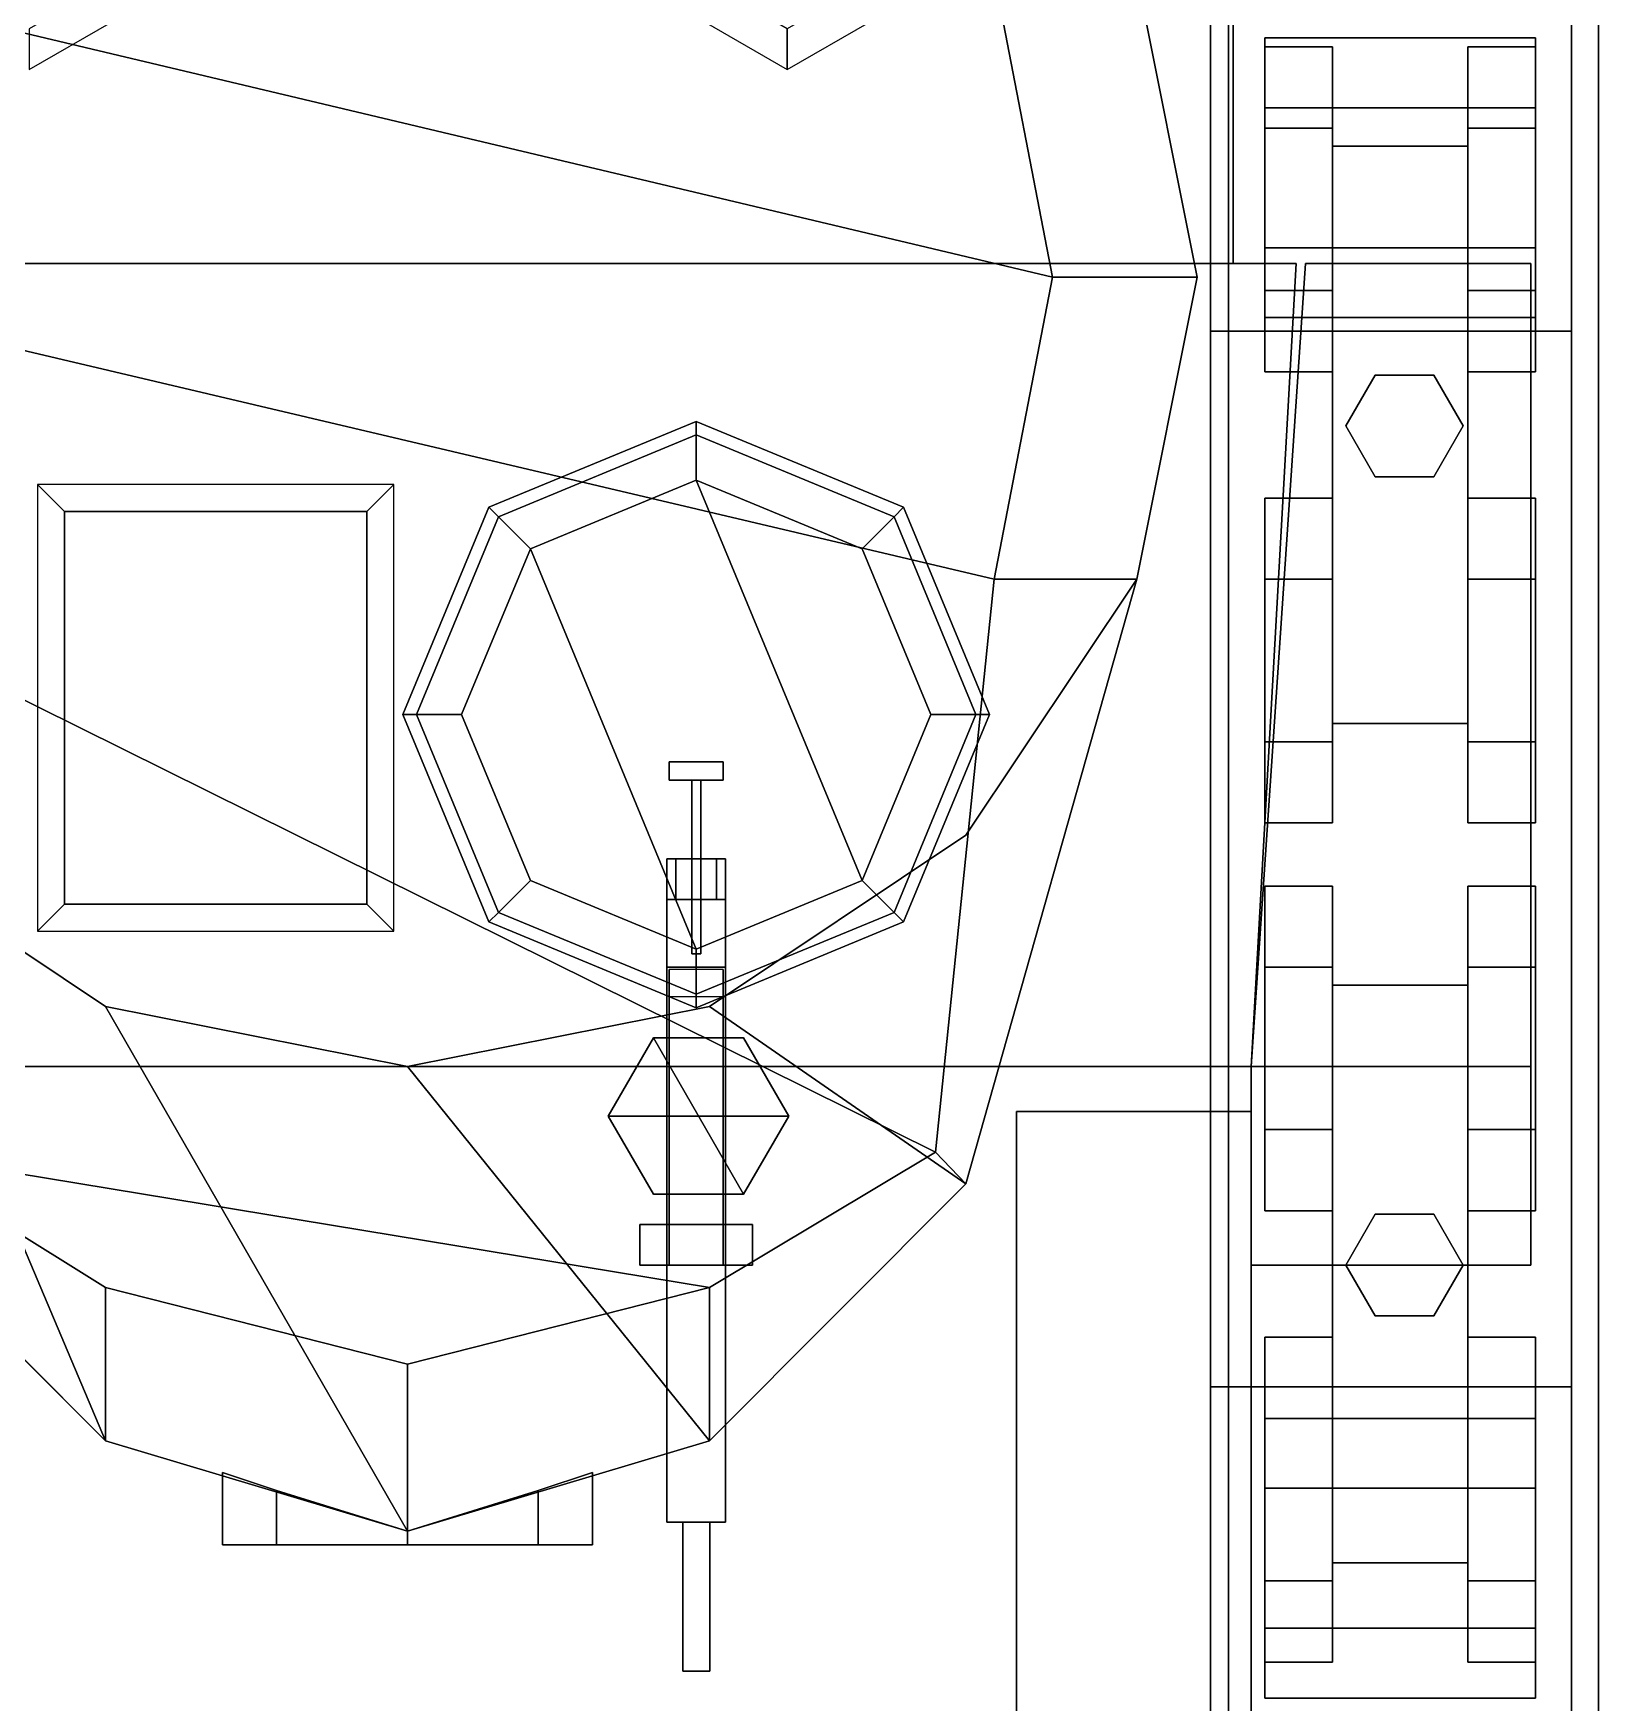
# Model space of a CAD drawing. Header units: millimetres. Extents: x -1.3 to 1.3, y -3.7 to 17.7.
# Drawn here: x -0.415 to 1.32, y -0.9 to 0.95 of the extents above; entities that cross this region are included whole.
import ezdxf

# ---------------------------------------------------------------- set-up
doc = ezdxf.new("R2010")
doc.units = ezdxf.units.MM
for name, color, linetype in [('DT-mg', 1, 'Continuous'), ('mg_mount', 2, 'Continuous'), ('mudguard', 3, 'Continuous'), ('sideshield', 4, 'Continuous'), ('suspension', 5, 'Continuous'), ('tracks', 5, 'Continuous'), ('turret', 2, 'Continuous'), ('wheel', 2, 'Continuous')]:
    doc.layers.add(name, color=color, linetype=linetype)

msp = doc.modelspace()

# ---------------------------------------------------------------- linework, layer by layer
for points in [[(0.89, 3.095, 0.55), (0.89, -2.845, 0.55), (-0.89, -2.845, 0.55), (-0.89, 3.095, 0.55)], [(-0.925, 0.695, 1.86), (0.915, 0.695, 1.86), (0.915, 1.065, 1.86), (-0.925, 1.065, 1.86)], [(0.915, 1.065, 1.86), (0.915, 0.695, 1.86), (0.915, 0.695, 1.41), (0.915, 1.065, 1.43)], [(0.89, -2.845, 1.25), (0.89, -2.845, 0.55), (0.89, 1.025, 0.55), (0.89, 1.025, 1.43)], [(-0.935, -0.195, 1.86), (0.935, -0.195, 1.86), (0.985, 0.695, 1.86), (-0.985, 0.695, 1.86)], [(-0.985, 0.695, 1.86), (0.985, 0.695, 1.86), (0.985, 0.695, 1.41), (-0.985, 0.695, 1.41)], [(0.985, 0.695, 1.86), (0.935, -0.195, 1.86), (0.935, -0.195, 1.37), (0.985, 0.695, 1.41)], [(0.935, -0.195, 1.955), (1.245, -0.195, 1.955), (1.245, 0.695, 1.955), (0.995, 0.695, 1.955)], [(0.995, 0.695, 1.41), (0.935, -0.195, 1.37), (0.935, -0.195, 1.955), (0.995, 0.695, 1.955)], [(0.995, 0.695, 1.955), (1.245, 0.695, 1.955), (1.245, 0.695, 1.41), (0.995, 0.695, 1.41)], [(1.245, 0.695, 1.955), (1.245, -0.195, 1.955), (1.245, -0.195, 1.37), (1.245, 0.695, 1.41)], [(-0.935, -2.165, 1.86), (0.935, -2.165, 1.86), (0.935, -0.195, 1.86), (-0.935, -0.195, 1.86)], [(0.935, -0.195, 1.86), (0.935, -2.165, 1.86), (0.935, -2.165, 1.28), (0.935, -0.195, 1.37)], [(0.935, -0.415, 1.955), (1.245, -0.415, 1.955), (1.245, -0.195, 1.955), (0.935, -0.195, 1.955)], [(0.935, -0.195, 1.37), (0.935, -0.415, 1.36), (0.935, -0.415, 1.955), (0.935, -0.195, 1.955)], [(1.245, -0.195, 1.955), (1.245, -0.415, 1.955), (1.245, -0.415, 1.36), (1.245, -0.195, 1.37)], [(0.675, -0.245, 2.05), (0.675, -1.385, 2.05), (0.935, -1.385, 2.05), (0.935, -0.245, 2.05)], [(0.935, -0.245, 2.05), (0.935, -0.245, 1.86), (0.675, -0.245, 1.86), (0.675, -0.245, 2.05)], [(0.675, -0.245, 1.86), (0.675, -1.385, 1.86), (0.675, -1.385, 2.05), (0.675, -0.245, 2.05)], [(0.935, -1.385, 2.05), (0.935, -1.385, 1.86), (0.935, -0.245, 1.86), (0.935, -0.245, 2.05)], [(0.935, -0.415, 1.36), (1.245, -0.415, 1.36), (1.245, -0.415, 1.955), (0.935, -0.415, 1.955)]]:
    msp.add_3dface(points)
at = {"layer": 'DT-mg'}
for points in [[(0.35, 0.1225, 2.89), (0.29, 0.1225, 2.89), (0.29, 0.1425, 2.9275), (0.35, 0.1425, 2.9275)], [(0.29, 0.1225, 2.89), (0.35, 0.1225, 2.89), (0.35, 0.1425, 2.9275), (0.29, 0.1425, 2.9275)], [(0.29, 0.1225, 2.825), (0.35, 0.1225, 2.825), (0.35, 0.1225, 2.89), (0.29, 0.1225, 2.89)], [(0.35, 0.1225, 2.825), (0.29, 0.1225, 2.825), (0.29, 0.1225, 2.89), (0.35, 0.1225, 2.89)], [(0.325, 0.1225, 2.875), (0.325, -0.07, 2.935), (0.315, -0.07, 2.935), (0.315, 0.1225, 2.875)], [(0.315, 0.1225, 2.875), (0.315, -0.07, 2.935), (0.315, -0.07, 2.945), (0.315, 0.1225, 2.885)], [(0.315, 0.1225, 2.885), (0.315, -0.07, 2.945), (0.325, -0.07, 2.945), (0.325, 0.1225, 2.885)], [(0.325, -0.07, 2.945), (0.325, -0.07, 2.935), (0.325, 0.1225, 2.875), (0.325, 0.1225, 2.885)], [(0.3525, 0.035, 2.885), (0.3525, -0.01, 2.825), (0.2875, -0.01, 2.825), (0.2875, 0.035, 2.885)], [(0.2875, -0.01, 2.825), (0.2875, -0.085, 2.89), (0.2875, -0.085, 2.955), (0.2875, 0.035, 2.885)], [(0.2875, 0.035, 2.885), (0.2875, -0.085, 2.955), (0.3525, -0.085, 2.955), (0.3525, 0.035, 2.885)], [(0.2975, -0.01, 2.765), (0.2975, -0.01, 2.825), (0.2975, 0.035, 2.885), (0.2975, 0.035, 2.77)], [(0.3425, 0.035, 2.77), (0.3425, -0.01, 2.765), (0.2975, -0.01, 2.765), (0.2975, 0.035, 2.77)], [(0.2975, 0.035, 2.77), (0.2975, 0.035, 2.885), (0.3425, 0.035, 2.885), (0.3425, 0.035, 2.77)], [(0.3425, 0.035, 2.885), (0.3425, -0.01, 2.825), (0.3425, -0.01, 2.765), (0.3425, 0.035, 2.77)], [(0.3525, -0.085, 2.955), (0.3525, -0.085, 2.89), (0.3525, -0.01, 2.825), (0.3525, 0.035, 2.885)], [(0.3525, -0.01, 2.825), (0.3525, -0.085, 2.89), (0.2875, -0.085, 2.89), (0.2875, -0.01, 2.825)], [(0.3425, -0.01, 2.765), (0.3425, -0.01, 2.825), (0.2975, -0.01, 2.825), (0.2975, -0.01, 2.765)], [(0.2875, -0.085, 2.89), (0.2875, -0.7, 2.89), (0.2875, -0.7, 2.955), (0.2875, -0.085, 2.955)], [(0.3525, -0.085, 2.89), (0.3525, -0.7, 2.89), (0.2875, -0.7, 2.89), (0.2875, -0.085, 2.89)], [(0.2875, -0.085, 2.955), (0.2875, -0.7, 2.955), (0.3525, -0.7, 2.955), (0.3525, -0.085, 2.955)], [(0.3525, -0.7, 2.955), (0.3525, -0.7, 2.89), (0.3525, -0.085, 2.89), (0.3525, -0.085, 2.955)], [(0.2725, -0.1634, 2.955), (0.2225, -0.25, 2.955), (0.2225, -0.25, 3.005), (0.2725, -0.1634, 3.005)], [(0.2725, -0.3366, 2.955), (0.2225, -0.25, 2.955), (0.2725, -0.1634, 2.955), (0.3725, -0.3366, 2.955)], [(0.2225, -0.25, 3.005), (0.4225, -0.25, 3.005), (0.3725, -0.1634, 3.005), (0.2725, -0.1634, 3.005)], [(0.3725, -0.1634, 2.955), (0.2725, -0.1634, 2.955), (0.2725, -0.1634, 3.005), (0.3725, -0.1634, 3.005)], [(0.3725, -0.3366, 2.955), (0.2725, -0.1634, 2.955), (0.3725, -0.1634, 2.955), (0.4225, -0.25, 2.955)], [(0.4225, -0.25, 2.955), (0.3725, -0.1634, 2.955), (0.3725, -0.1634, 3.005), (0.4225, -0.25, 3.005)], [(0.2225, -0.25, 2.955), (0.2725, -0.3366, 2.955), (0.2725, -0.3366, 3.005), (0.2225, -0.25, 3.005)], [(0.2725, -0.3366, 3.005), (0.3725, -0.3366, 3.005), (0.4225, -0.25, 3.005), (0.2225, -0.25, 3.005)], [(0.3725, -0.3366, 2.955), (0.4225, -0.25, 2.955), (0.4225, -0.25, 3.005), (0.3725, -0.3366, 3.005)], [(0.2725, -0.3366, 2.955), (0.3725, -0.3366, 2.955), (0.3725, -0.3366, 3.005), (0.2725, -0.3366, 3.005)], [(0.3825, -0.37, 2.98), (0.3825, -0.37, 2.855), (0.2575, -0.37, 2.855), (0.2575, -0.37, 2.98)], [(0.2575, -0.37, 2.855), (0.2575, -0.415, 2.855), (0.2575, -0.415, 2.98), (0.2575, -0.37, 2.98)], [(0.3825, -0.37, 2.855), (0.3825, -0.415, 2.855), (0.2575, -0.415, 2.855), (0.2575, -0.37, 2.855)], [(0.2575, -0.37, 2.98), (0.2575, -0.415, 2.98), (0.3825, -0.415, 2.98), (0.3825, -0.37, 2.98)], [(0.3825, -0.415, 2.98), (0.3825, -0.415, 2.855), (0.3825, -0.37, 2.855), (0.3825, -0.37, 2.98)], [(0.2575, -0.415, 2.98), (0.2575, -0.415, 2.855), (0.3825, -0.415, 2.855), (0.3825, -0.415, 2.98)], [(0.2875, -0.7, 2.955), (0.2875, -0.7, 2.89), (0.3525, -0.7, 2.89), (0.3525, -0.7, 2.955)], [(0.305, -0.7, 2.92), (0.305, -0.865, 2.92), (0.305, -0.865, 2.95), (0.305, -0.7, 2.95)], [(0.335, -0.7, 2.92), (0.335, -0.865, 2.92), (0.305, -0.865, 2.92), (0.305, -0.7, 2.92)], [(0.305, -0.7, 2.95), (0.305, -0.865, 2.95), (0.335, -0.865, 2.95), (0.335, -0.7, 2.95)], [(0.335, -0.865, 2.95), (0.335, -0.865, 2.92), (0.335, -0.7, 2.92), (0.335, -0.7, 2.95)], [(0.305, -0.865, 2.95), (0.305, -0.865, 2.92), (0.335, -0.865, 2.92), (0.335, -0.865, 2.95)]]:
    msp.add_3dface(points, dxfattribs=at)
at = {"layer": 'mg_mount'}
for points in [[(0.0902, 0.4248, 2.6), (0.1008, 0.4142, 2.645), (0.32, 0.505, 2.645), (0.32, 0.52, 2.6)], [(0.1008, 0.4142, 2.5913), (0.0902, 0.4248, 2.6), (0.32, 0.52, 2.6), (0.32, 0.505, 2.5913)], [(0.32, 0.52, 2.6), (0.32, 0.505, 2.645), (0.5392, 0.4142, 2.645), (0.5498, 0.4248, 2.6)], [(0.32, 0.505, 2.5913), (0.32, 0.52, 2.6), (0.5498, 0.4248, 2.6), (0.5392, 0.4142, 2.5913)], [(0.1008, 0.4142, 2.645), (0.1008, 0.4142, 2.5913), (0.32, 0.505, 2.5913), (0.32, 0.505, 2.645)], [(0.32, 0.505, 2.645), (0.32, 0.505, 2.5913), (0.5392, 0.4142, 2.5913), (0.5392, 0.4142, 2.645)], [(-0.005, 0.195, 2.6), (0.01, 0.195, 2.645), (0.1008, 0.4142, 2.645), (0.0902, 0.4248, 2.6)], [(0.01, 0.195, 2.5913), (-0.005, 0.195, 2.6), (0.0902, 0.4248, 2.6), (0.1008, 0.4142, 2.5913)], [(0.01, 0.195, 2.645), (0.01, 0.195, 2.5913), (0.1008, 0.4142, 2.5913), (0.1008, 0.4142, 2.645)], [(0.5498, 0.4248, 2.6), (0.5392, 0.4142, 2.645), (0.63, 0.195, 2.645), (0.645, 0.195, 2.6)], [(0.5392, 0.4142, 2.5913), (0.5498, 0.4248, 2.6), (0.645, 0.195, 2.6), (0.63, 0.195, 2.5913)], [(0.5392, 0.4142, 2.645), (0.5392, 0.4142, 2.5913), (0.63, 0.195, 2.5913), (0.63, 0.195, 2.645)], [(0.0902, -0.0348, 2.6), (0.1008, -0.0242, 2.645), (0.01, 0.195, 2.645), (-0.005, 0.195, 2.6)], [(0.1008, -0.0242, 2.5913), (0.0902, -0.0348, 2.6), (-0.005, 0.195, 2.6), (0.01, 0.195, 2.5913)], [(0.1008, -0.0242, 2.645), (0.1008, -0.0242, 2.5913), (0.01, 0.195, 2.5913), (0.01, 0.195, 2.645)], [(0.645, 0.195, 2.6), (0.63, 0.195, 2.645), (0.5392, -0.0242, 2.645), (0.5498, -0.0348, 2.6)], [(0.63, 0.195, 2.645), (0.63, 0.195, 2.5913), (0.5392, -0.0242, 2.5913), (0.5392, -0.0242, 2.645)], [(0.63, 0.195, 2.5913), (0.645, 0.195, 2.6), (0.5498, -0.0348, 2.6), (0.5392, -0.0242, 2.5913)], [(0.32, -0.13, 2.6), (0.32, -0.115, 2.645), (0.1008, -0.0242, 2.645), (0.0902, -0.0348, 2.6)], [(0.32, -0.115, 2.5913), (0.32, -0.13, 2.6), (0.0902, -0.0348, 2.6), (0.1008, -0.0242, 2.5913)], [(0.32, -0.115, 2.645), (0.32, -0.115, 2.5913), (0.1008, -0.0242, 2.5913), (0.1008, -0.0242, 2.645)], [(0.5498, -0.0348, 2.6), (0.5392, -0.0242, 2.645), (0.32, -0.115, 2.645), (0.32, -0.13, 2.6)], [(0.5392, -0.0242, 2.645), (0.5392, -0.0242, 2.5913), (0.32, -0.115, 2.5913), (0.32, -0.115, 2.645)], [(0.5392, -0.0242, 2.5913), (0.5498, -0.0348, 2.6), (0.32, -0.13, 2.6), (0.32, -0.115, 2.5913)], [(0.29, -0.0875, 2.645), (0.29, -0.1175, 2.5925), (0.29, -0.415, 2.855), (0.29, -0.37, 2.855)], [(0.35, -0.37, 2.855), (0.35, -0.0875, 2.645), (0.29, -0.0875, 2.645), (0.29, -0.37, 2.855)], [(0.35, -0.415, 2.855), (0.35, -0.1175, 2.5925), (0.35, -0.0875, 2.645), (0.35, -0.37, 2.855)], [(0.29, -0.415, 2.855), (0.29, -0.1175, 2.5925), (0.35, -0.1175, 2.5925), (0.35, -0.415, 2.855)]]:
    msp.add_3dface(points, dxfattribs=at)
at = {"layer": 'mudguard'}
for points in [[(0.89, 1.065, 1.43), (1.32, 1.065, 1.43), (1.32, -2.845, 1.25), (0.89, -2.845, 1.25)], [(1.32, 1.065, 1.43), (0.89, 1.065, 1.43), (0.89, -2.845, 1.25), (1.32, -2.845, 1.25)]]:
    msp.add_3dface(points, dxfattribs=at)
at = {"layer": 'sideshield'}
for points in [[(1.29, 2.5, 0.31), (1.29, 2.565, 0.38), (1.29, -2.51, 0.38), (1.29, -2.43, 0.31)], [(1.29, 2.565, 0.38), (1.29, 2.5, 0.31), (1.29, -2.43, 0.31), (1.29, -2.51, 0.38)], [(1.29, 2.565, 0.38), (1.29, 2.53, 0.56), (1.29, -2.465, 0.56), (1.29, -2.51, 0.38)], [(1.29, 2.53, 0.56), (1.29, 2.565, 0.38), (1.29, -2.51, 0.38), (1.29, -2.465, 0.56)], [(1.29, 2.53, 0.56), (1.29, -2.465, 0.56), (0.89, -2.465, 0.56), (0.89, 2.53, 0.56)], [(1.29, -2.395, 0.855), (1.29, -2.465, 0.56), (1.29, 2.53, 0.56), (1.29, 2.48, 0.855)], [(0.89, 2.48, 0.855), (0.89, -2.395, 0.855), (1.29, -2.395, 0.855), (1.29, 2.48, 0.855)], [(1.29, 0.62, 0.915), (1.29, 0.62, 0.855), (0.89, 0.62, 0.855), (0.89, 0.62, 1.1)], [(1.29, -0.55, 0.915), (1.29, 0.62, 0.915), (0.89, 0.62, 1.1), (0.89, -0.55, 1.1)], [(1.29, -0.55, 0.855), (1.29, 0.62, 0.855), (1.29, 0.62, 0.915), (1.29, -0.55, 0.915)], [(0.89, -0.55, 1.1), (0.89, -0.55, 0.855), (1.29, -0.55, 0.855), (1.29, -0.55, 0.915)]]:
    msp.add_3dface(points, dxfattribs=at)
at = {"layer": 'suspension'}
for points in [[(1.025, 0.825, 0.13), (1.025, 0.185, 0.13), (1.025, 0.185, 0.24), (1.025, 0.825, 0.24)], [(1.175, 0.825, 0.24), (1.175, 0.825, 0.13), (1.025, 0.825, 0.13), (1.025, 0.825, 0.24)], [(1.175, 0.825, 0.13), (1.175, 0.185, 0.13), (1.025, 0.185, 0.13), (1.025, 0.825, 0.13)], [(1.025, 0.825, 0.24), (1.025, 0.185, 0.24), (1.175, 0.185, 0.24), (1.175, 0.825, 0.24)], [(1.175, 0.185, 0.24), (1.175, 0.185, 0.13), (1.175, 0.825, 0.13), (1.175, 0.825, 0.24)], [(1.0725, 0.5713, 0.24), (1.04, 0.515, 0.24), (1.04, 0.515, 0.56), (1.0725, 0.5713, 0.56)], [(1.1375, 0.5713, 0.24), (1.0725, 0.5713, 0.24), (1.0725, 0.5713, 0.56), (1.1375, 0.5713, 0.56)], [(1.17, 0.515, 0.24), (1.1375, 0.5713, 0.24), (1.1375, 0.5713, 0.56), (1.17, 0.515, 0.56)], [(1.04, 0.515, 0.24), (1.0725, 0.4587, 0.24), (1.0725, 0.4587, 0.56), (1.04, 0.515, 0.56)], [(1.1375, 0.4587, 0.24), (1.17, 0.515, 0.24), (1.17, 0.515, 0.56), (1.1375, 0.4587, 0.56)], [(1.0725, 0.4587, 0.24), (1.1375, 0.4587, 0.24), (1.1375, 0.4587, 0.56), (1.0725, 0.4587, 0.56)], [(1.025, 0.185, 0.24), (1.025, 0.185, 0.13), (1.175, 0.185, 0.13), (1.175, 0.185, 0.24)], [(1.175, -0.105, 0.24), (1.175, -0.105, 0.13), (1.025, -0.105, 0.13), (1.025, -0.105, 0.24)], [(1.025, -0.105, 0.13), (1.025, -0.745, 0.13), (1.025, -0.745, 0.24), (1.025, -0.105, 0.24)], [(1.175, -0.105, 0.13), (1.175, -0.745, 0.13), (1.025, -0.745, 0.13), (1.025, -0.105, 0.13)], [(1.025, -0.105, 0.24), (1.025, -0.745, 0.24), (1.175, -0.745, 0.24), (1.175, -0.105, 0.24)], [(1.175, -0.745, 0.24), (1.175, -0.745, 0.13), (1.175, -0.105, 0.13), (1.175, -0.105, 0.24)], [(1.0725, -0.3587, 0.24), (1.04, -0.415, 0.24), (1.04, -0.415, 0.56), (1.0725, -0.3587, 0.56)], [(1.1375, -0.3587, 0.24), (1.0725, -0.3587, 0.24), (1.0725, -0.3587, 0.56), (1.1375, -0.3587, 0.56)], [(1.17, -0.415, 0.24), (1.1375, -0.3587, 0.24), (1.1375, -0.3587, 0.56), (1.17, -0.415, 0.56)], [(1.04, -0.415, 0.24), (1.0725, -0.4713, 0.24), (1.0725, -0.4713, 0.56), (1.04, -0.415, 0.56)], [(1.1375, -0.4713, 0.24), (1.17, -0.415, 0.24), (1.17, -0.415, 0.56), (1.1375, -0.4713, 0.56)], [(1.0725, -0.4713, 0.24), (1.1375, -0.4713, 0.24), (1.1375, -0.4713, 0.56), (1.0725, -0.4713, 0.56)], [(1.025, -0.745, 0.24), (1.025, -0.745, 0.13), (1.175, -0.745, 0.13), (1.175, -0.745, 0.24)]]:
    msp.add_3dface(points, dxfattribs=at)
at = {"layer": 'tracks'}
for points in [[(0.91, 3.185, 1.34), (1.29, 3.185, 1.34), (1.29, -3.29, 1.185), (0.91, -3.29, 1.185)], [(1.29, 3.185, 1.34), (0.91, 3.185, 1.34), (0.91, -3.29, 1.185), (1.29, -3.29, 1.185)], [(1.29, -2.63), (0.91, -2.63), (0.91, 2.735), (1.29, 2.735)], [(0.91, -2.63), (1.29, -2.63), (1.29, 2.735), (0.91, 2.735)]]:
    msp.add_3dface(points, dxfattribs=at)
at = {"layer": 'turret'}
for points in [[(0.65, 1.0148, 2.595), (-0.575, 1.275, 2.595), (-0.695, 1.0148, 2.595), (0.715, 0.68, 2.595)], [(0.715, 0.68, 2.595), (-0.695, 1.0148, 2.595), (-0.77, 0.68, 2.595), (0.65, 0.3452, 2.595)], [(0.65, 1.0148, 2.595), (0.715, 0.68, 2.595), (0.875, 0.68, 2.525), (0.8084, 1.0148, 2.525)], [(0.8084, 1.0148, 2.525), (0.875, 0.68, 2.525), (0.875, 0.68, 1.86), (0.8084, 1.0148, 1.86)], [(-0.4191, 0.91, 2.595), (-0.3281, 0.9625, 2.595), (-0.3671, 0.985, 2.685), (-0.4191, 0.955, 2.685)], [(0.33, 0.9625, 2.595), (0.4209, 0.91, 2.595), (0.4209, 0.955, 2.685), (0.369, 0.985, 2.685)], [(0.4209, 0.91, 2.595), (0.5119, 0.9625, 2.595), (0.4729, 0.985, 2.685), (0.4209, 0.955, 2.685)], [(0.65, 0.3452, 2.595), (-0.77, 0.68, 2.595), (-0.695, 0.3452, 2.595), (0.585, -0.29, 2.595)], [(0.715, 0.68, 2.595), (0.65, 0.3452, 2.595), (0.8084, 0.3452, 2.525), (0.875, 0.68, 2.525)], [(0.875, 0.68, 2.525), (0.8084, 0.3452, 2.525), (0.8084, 0.3452, 1.86), (0.875, 0.68, 1.86)], [(0.32, 0.505, 2.595), (0.1008, 0.4142, 2.595), (0.1362, 0.3788, 2.645), (0.32, 0.455, 2.645)], [(0.5392, 0.4142, 2.595), (0.32, 0.505, 2.595), (0.32, 0.455, 2.645), (0.5038, 0.3788, 2.645)], [(-0.38, 0.42, 2.645), (-0.045, 0.42, 2.645), (-0.015, 0.45, 2.595), (-0.41, 0.45, 2.595)], [(-0.41, 0.45, 2.595), (-0.41, -0.045, 2.595), (-0.38, -0.015, 2.645), (-0.38, 0.42, 2.645)], [(-0.045, 0.42, 2.645), (-0.045, -0.015, 2.645), (-0.015, -0.045, 2.595), (-0.015, 0.45, 2.595)], [(0.1362, 0.3788, 2.645), (0.32, -0.065, 2.645), (0.5038, 0.0112, 2.645), (0.32, 0.455, 2.645)], [(0.32, 0.455, 2.645), (0.5038, 0.0112, 2.645), (0.58, 0.195, 2.645), (0.5038, 0.3788, 2.645)], [(-0.38, -0.015, 2.645), (-0.045, -0.015, 2.645), (-0.045, 0.42, 2.645), (-0.38, 0.42, 2.645)], [(0.1008, 0.4142, 2.595), (0.01, 0.195, 2.595), (0.06, 0.195, 2.645), (0.1362, 0.3788, 2.645)], [(0.63, 0.195, 2.595), (0.5392, 0.4142, 2.595), (0.5038, 0.3788, 2.645), (0.58, 0.195, 2.645)], [(0.06, 0.195, 2.645), (0.1362, 0.0112, 2.645), (0.32, -0.065, 2.645), (0.1362, 0.3788, 2.645)], [(-0.3348, -0.61, 2.09), (-0.62, -0.325, 2.09), (-0.8084, 0.3452, 2.09), (-0.6187, 0.0613, 2.09)], [(0.585, -0.29, 2.595), (-0.695, 0.3452, 2.595), (-0.575, -0.29, 2.595), (0.3348, -0.44, 2.595)], [(0.8084, 0.3452, 2.09), (0.6187, -0.325, 2.09), (0.3348, -0.1284, 2.09), (0.6187, 0.0613, 2.09)], [(0.65, 0.3452, 2.595), (0.585, -0.29, 2.595), (0.6187, -0.325, 2.525), (0.8084, 0.3452, 2.525)], [(0.8084, 0.3452, 2.525), (0.6187, -0.325, 2.525), (0.6187, -0.325, 2.09), (0.8084, 0.3452, 2.09)], [(0.8084, 0.3452, 2.09), (0.6187, 0.0613, 2.09), (0.6187, 0.0613, 1.86), (0.8084, 0.3452, 1.86)], [(0.01, 0.195, 2.595), (0.1008, -0.0242, 2.595), (0.1362, 0.0112, 2.645), (0.06, 0.195, 2.645)], [(0.5392, -0.0242, 2.595), (0.63, 0.195, 2.595), (0.58, 0.195, 2.645), (0.5038, 0.0112, 2.645)], [(-0.3348, -0.1284, 2.09), (-0.6187, 0.0613, 2.09), (-0.6187, 0.0613, 1.86), (-0.3348, -0.1284, 1.86)], [(0, -0.71, 2.09), (-0.3348, -0.61, 2.09), (-0.6187, 0.0613, 2.09), (-0.3348, -0.1284, 2.09)], [(0.6187, 0.0613, 2.09), (0.3348, -0.1284, 2.09), (0.3348, -0.1284, 1.86), (0.6187, 0.0613, 1.86)], [(0.1008, -0.0242, 2.595), (0.32, -0.115, 2.595), (0.32, -0.065, 2.645), (0.1362, 0.0112, 2.645)], [(0.32, -0.115, 2.595), (0.5392, -0.0242, 2.595), (0.5038, 0.0112, 2.645), (0.32, -0.065, 2.645)], [(-0.41, -0.045, 2.595), (-0.015, -0.045, 2.595), (-0.045, -0.015, 2.645), (-0.38, -0.015, 2.645)], [(0, -0.195, 2.09), (-0.3348, -0.1284, 2.09), (-0.3348, -0.1284, 1.86), (0, -0.195, 1.86)], [(0.3348, -0.61, 2.09), (0, -0.71, 2.09), (-0.3348, -0.1284, 2.09), (0, -0.195, 2.09)], [(0.3348, -0.1284, 2.09), (0, -0.195, 2.09), (0, -0.195, 1.86), (0.3348, -0.1284, 1.86)], [(0.6187, -0.325, 2.09), (0.3348, -0.61, 2.09), (0, -0.195, 2.09), (0.3348, -0.1284, 2.09)], [(-0.3348, -0.44, 2.595), (-0.575, -0.29, 2.595), (-0.6187, -0.325, 2.525), (-0.3348, -0.61, 2.525)], [(0.3348, -0.44, 2.595), (-0.575, -0.29, 2.595), (-0.3348, -0.44, 2.595), (0, -0.525, 2.595)], [(0.585, -0.29, 2.595), (0.3348, -0.44, 2.595), (0.3348, -0.61, 2.525), (0.6187, -0.325, 2.525)], [(-0.3348, -0.61, 2.525), (-0.6187, -0.325, 2.525), (-0.62, -0.325, 2.09), (-0.3348, -0.61, 2.09)], [(0.6187, -0.325, 2.525), (0.3348, -0.61, 2.525), (0.3348, -0.61, 2.09), (0.6187, -0.325, 2.09)], [(0, -0.525, 2.595), (-0.3348, -0.44, 2.595), (-0.3348, -0.61, 2.525), (0, -0.71, 2.525)], [(0.3348, -0.44, 2.595), (0, -0.525, 2.595), (0, -0.71, 2.525), (0.3348, -0.61, 2.525)], [(0, -0.71, 2.525), (-0.3348, -0.61, 2.525), (-0.3348, -0.61, 2.09), (0, -0.71, 2.09)], [(0.3348, -0.61, 2.525), (0, -0.71, 2.525), (0, -0.71, 2.09), (0.3348, -0.61, 2.09)], [(-0.205, -0.725, 2.31), (-0.145, -0.725, 2.165), (-0.145, -0.665, 2.165), (-0.205, -0.645, 2.31)], [(-0.145, -0.725, 2.165), (-0.205, -0.725, 2.31), (-0.205, -0.645, 2.31), (-0.145, -0.665, 2.165)], [(-0.145, -0.725, 2.455), (-0.205, -0.725, 2.31), (-0.205, -0.645, 2.31), (-0.145, -0.665, 2.455)], [(-0.205, -0.725, 2.31), (-0.145, -0.725, 2.455), (-0.145, -0.665, 2.455), (-0.205, -0.645, 2.31)], [(0.145, -0.725, 2.165), (0.205, -0.725, 2.31), (0.205, -0.645, 2.31), (0.145, -0.665, 2.165)], [(0.205, -0.725, 2.31), (0.145, -0.725, 2.165), (0.145, -0.665, 2.165), (0.205, -0.645, 2.31)], [(0.205, -0.725, 2.31), (0.145, -0.725, 2.455), (0.145, -0.665, 2.455), (0.205, -0.645, 2.31)], [(0.145, -0.725, 2.455), (0.205, -0.725, 2.31), (0.205, -0.645, 2.31), (0.145, -0.665, 2.455)], [(-0.145, -0.725, 2.165), (0, -0.725, 2.105), (0, -0.71, 2.105), (-0.145, -0.665, 2.165)], [(0, -0.725, 2.105), (-0.145, -0.725, 2.165), (-0.145, -0.665, 2.165), (0, -0.71, 2.105)], [(0, -0.725, 2.515), (-0.145, -0.725, 2.455), (-0.145, -0.665, 2.455), (0, -0.71, 2.515)], [(-0.145, -0.725, 2.455), (0, -0.725, 2.515), (0, -0.71, 2.515), (-0.145, -0.665, 2.455)], [(0, -0.725, 2.105), (0.145, -0.725, 2.165), (0.145, -0.665, 2.165), (0, -0.71, 2.105)], [(0.145, -0.725, 2.165), (0, -0.725, 2.105), (0, -0.71, 2.105), (0.145, -0.665, 2.165)], [(0.145, -0.725, 2.455), (0, -0.725, 2.515), (0, -0.71, 2.515), (0.145, -0.665, 2.455)], [(0, -0.725, 2.515), (0.145, -0.725, 2.455), (0.145, -0.665, 2.455), (0, -0.71, 2.515)]]:
    msp.add_3dface(points, dxfattribs=at)
at = {"layer": 'wheel'}
for points in [[(1.25, 0.945, 1.11), (1.25, 0.8675, 0.9758), (0.95, 0.8675, 0.9758), (0.95, 0.945, 1.11)], [(0.95, 0.7125, 0.9758), (0.95, 0.8675, 1.2442), (0.95, 0.945, 1.11), (0.95, 0.8675, 0.9758)], [(1.25, 0.8675, 1.2442), (1.25, 0.945, 1.11), (0.95, 0.945, 1.11), (0.95, 0.8675, 1.2442)], [(1.25, 0.7125, 0.9758), (1.25, 0.8675, 0.9758), (1.25, 0.945, 1.11), (1.25, 0.635, 1.11)], [(1.25, 0.635, 1.11), (1.25, 0.945, 1.11), (1.25, 0.8675, 1.2442), (1.25, 0.7125, 1.2442)], [(0.95, 0.665, 0.3409), (0.95, 0.845, 0.3409), (0.95, 0.935, 0.185), (0.95, 0.575, 0.185)], [(1.025, 0.845, 0.3409), (1.025, 0.935, 0.185), (0.95, 0.935, 0.185), (0.95, 0.845, 0.3409)], [(0.95, 0.575, 0.185), (0.95, 0.935, 0.185), (0.95, 0.845, 0.0291), (0.95, 0.665, 0.0291)], [(1.025, 0.935, 0.185), (1.025, 0.845, 0.0291), (0.95, 0.845, 0.0291), (0.95, 0.935, 0.185)], [(1.025, 0.575, 0.185), (1.025, 0.935, 0.185), (1.025, 0.845, 0.3409), (1.025, 0.665, 0.3409)], [(1.025, 0.665, 0.0291), (1.025, 0.845, 0.0291), (1.025, 0.935, 0.185), (1.025, 0.575, 0.185)], [(1.175, 0.665, 0.3409), (1.175, 0.845, 0.3409), (1.175, 0.935, 0.185), (1.175, 0.575, 0.185)], [(1.25, 0.845, 0.3409), (1.25, 0.935, 0.185), (1.175, 0.935, 0.185), (1.175, 0.845, 0.3409)], [(1.175, 0.575, 0.185), (1.175, 0.935, 0.185), (1.175, 0.845, 0.0291), (1.175, 0.665, 0.0291)], [(1.25, 0.935, 0.185), (1.25, 0.845, 0.0291), (1.175, 0.845, 0.0291), (1.175, 0.935, 0.185)], [(1.25, 0.575, 0.185), (1.25, 0.935, 0.185), (1.25, 0.845, 0.3409), (1.25, 0.665, 0.3409)], [(1.25, 0.665, 0.0291), (1.25, 0.845, 0.0291), (1.25, 0.935, 0.185), (1.25, 0.575, 0.185)], [(0.95, 0.635, 1.11), (0.95, 0.7125, 1.2442), (0.95, 0.8675, 1.2442), (0.95, 0.7125, 0.9758)], [(1.25, 0.8675, 0.9758), (1.25, 0.7125, 0.9758), (0.95, 0.7125, 0.9758), (0.95, 0.8675, 0.9758)], [(1.25, 0.7125, 1.2442), (1.25, 0.8675, 1.2442), (0.95, 0.8675, 1.2442), (0.95, 0.7125, 1.2442)], [(1.025, 0.845, 0.0291), (1.025, 0.665, 0.0291), (0.95, 0.665, 0.0291), (0.95, 0.845, 0.0291)], [(1.025, 0.665, 0.3409), (1.025, 0.845, 0.3409), (0.95, 0.845, 0.3409), (0.95, 0.665, 0.3409)], [(1.25, 0.845, 0.0291), (1.25, 0.665, 0.0291), (1.175, 0.665, 0.0291), (1.175, 0.845, 0.0291)], [(1.25, 0.665, 0.3409), (1.25, 0.845, 0.3409), (1.175, 0.845, 0.3409), (1.175, 0.665, 0.3409)], [(1.25, 0.7125, 0.9758), (1.25, 0.635, 1.11), (0.95, 0.635, 1.11), (0.95, 0.7125, 0.9758)], [(1.25, 0.635, 1.11), (1.25, 0.7125, 1.2442), (0.95, 0.7125, 1.2442), (0.95, 0.635, 1.11)], [(1.025, 0.575, 0.185), (1.025, 0.665, 0.3409), (0.95, 0.665, 0.3409), (0.95, 0.575, 0.185)], [(1.025, 0.665, 0.0291), (1.025, 0.575, 0.185), (0.95, 0.575, 0.185), (0.95, 0.665, 0.0291)], [(1.25, 0.575, 0.185), (1.25, 0.665, 0.3409), (1.175, 0.665, 0.3409), (1.175, 0.575, 0.185)], [(1.25, 0.665, 0.0291), (1.25, 0.575, 0.185), (1.175, 0.575, 0.185), (1.175, 0.665, 0.0291)], [(1.025, 0.345, 0.3409), (1.025, 0.435, 0.185), (0.95, 0.435, 0.185), (0.95, 0.345, 0.3409)], [(0.95, 0.165, 0.3409), (0.95, 0.345, 0.3409), (0.95, 0.435, 0.185), (0.95, 0.075, 0.185)], [(1.025, 0.435, 0.185), (1.025, 0.345, 0.0291), (0.95, 0.345, 0.0291), (0.95, 0.435, 0.185)], [(0.95, 0.075, 0.185), (0.95, 0.435, 0.185), (0.95, 0.345, 0.0291), (0.95, 0.165, 0.0291)], [(1.025, 0.075, 0.185), (1.025, 0.435, 0.185), (1.025, 0.345, 0.3409), (1.025, 0.165, 0.3409)], [(1.025, 0.165, 0.0291), (1.025, 0.345, 0.0291), (1.025, 0.435, 0.185), (1.025, 0.075, 0.185)], [(1.25, 0.345, 0.3409), (1.25, 0.435, 0.185), (1.175, 0.435, 0.185), (1.175, 0.345, 0.3409)], [(1.175, 0.165, 0.3409), (1.175, 0.345, 0.3409), (1.175, 0.435, 0.185), (1.175, 0.075, 0.185)], [(1.25, 0.435, 0.185), (1.25, 0.345, 0.0291), (1.175, 0.345, 0.0291), (1.175, 0.435, 0.185)], [(1.175, 0.075, 0.185), (1.175, 0.435, 0.185), (1.175, 0.345, 0.0291), (1.175, 0.165, 0.0291)], [(1.25, 0.075, 0.185), (1.25, 0.435, 0.185), (1.25, 0.345, 0.3409), (1.25, 0.165, 0.3409)], [(1.25, 0.165, 0.0291), (1.25, 0.345, 0.0291), (1.25, 0.435, 0.185), (1.25, 0.075, 0.185)], [(1.025, 0.345, 0.0291), (1.025, 0.165, 0.0291), (0.95, 0.165, 0.0291), (0.95, 0.345, 0.0291)], [(1.025, 0.165, 0.3409), (1.025, 0.345, 0.3409), (0.95, 0.345, 0.3409), (0.95, 0.165, 0.3409)], [(1.25, 0.345, 0.0291), (1.25, 0.165, 0.0291), (1.175, 0.165, 0.0291), (1.175, 0.345, 0.0291)], [(1.25, 0.165, 0.3409), (1.25, 0.345, 0.3409), (1.175, 0.345, 0.3409), (1.175, 0.165, 0.3409)], [(1.025, 0.075, 0.185), (1.025, 0.165, 0.3409), (0.95, 0.165, 0.3409), (0.95, 0.075, 0.185)], [(1.025, 0.165, 0.0291), (1.025, 0.075, 0.185), (0.95, 0.075, 0.185), (0.95, 0.165, 0.0291)], [(1.25, 0.075, 0.185), (1.25, 0.165, 0.3409), (1.175, 0.165, 0.3409), (1.175, 0.075, 0.185)], [(1.25, 0.165, 0.0291), (1.25, 0.075, 0.185), (1.175, 0.075, 0.185), (1.175, 0.165, 0.0291)], [(1.025, -0.085, 0.3409), (1.025, 0.005, 0.185), (0.95, 0.005, 0.185), (0.95, -0.085, 0.3409)], [(0.95, -0.265, 0.3409), (0.95, -0.085, 0.3409), (0.95, 0.005, 0.185), (0.95, -0.355, 0.185)], [(1.025, 0.005, 0.185), (1.025, -0.085, 0.0291), (0.95, -0.085, 0.0291), (0.95, 0.005, 0.185)], [(0.95, -0.355, 0.185), (0.95, 0.005, 0.185), (0.95, -0.085, 0.0291), (0.95, -0.265, 0.0291)], [(1.025, -0.355, 0.185), (1.025, 0.005, 0.185), (1.025, -0.085, 0.3409), (1.025, -0.265, 0.3409)], [(1.025, -0.265, 0.0291), (1.025, -0.085, 0.0291), (1.025, 0.005, 0.185), (1.025, -0.355, 0.185)], [(1.25, -0.085, 0.3409), (1.25, 0.005, 0.185), (1.175, 0.005, 0.185), (1.175, -0.085, 0.3409)], [(1.175, -0.265, 0.3409), (1.175, -0.085, 0.3409), (1.175, 0.005, 0.185), (1.175, -0.355, 0.185)], [(1.25, 0.005, 0.185), (1.25, -0.085, 0.0291), (1.175, -0.085, 0.0291), (1.175, 0.005, 0.185)], [(1.175, -0.355, 0.185), (1.175, 0.005, 0.185), (1.175, -0.085, 0.0291), (1.175, -0.265, 0.0291)], [(1.25, -0.355, 0.185), (1.25, 0.005, 0.185), (1.25, -0.085, 0.3409), (1.25, -0.265, 0.3409)], [(1.25, -0.265, 0.0291), (1.25, -0.085, 0.0291), (1.25, 0.005, 0.185), (1.25, -0.355, 0.185)], [(1.025, -0.085, 0.0291), (1.025, -0.265, 0.0291), (0.95, -0.265, 0.0291), (0.95, -0.085, 0.0291)], [(1.025, -0.265, 0.3409), (1.025, -0.085, 0.3409), (0.95, -0.085, 0.3409), (0.95, -0.265, 0.3409)], [(1.25, -0.085, 0.0291), (1.25, -0.265, 0.0291), (1.175, -0.265, 0.0291), (1.175, -0.085, 0.0291)], [(1.25, -0.265, 0.3409), (1.25, -0.085, 0.3409), (1.175, -0.085, 0.3409), (1.175, -0.265, 0.3409)], [(1.025, -0.355, 0.185), (1.025, -0.265, 0.3409), (0.95, -0.265, 0.3409), (0.95, -0.355, 0.185)], [(1.025, -0.265, 0.0291), (1.025, -0.355, 0.185), (0.95, -0.355, 0.185), (0.95, -0.265, 0.0291)], [(1.25, -0.355, 0.185), (1.25, -0.265, 0.3409), (1.175, -0.265, 0.3409), (1.175, -0.355, 0.185)], [(1.25, -0.265, 0.0291), (1.25, -0.355, 0.185), (1.175, -0.355, 0.185), (1.175, -0.265, 0.0291)], [(0.95, -0.765, 0.3409), (0.95, -0.585, 0.3409), (0.95, -0.495, 0.185), (0.95, -0.855, 0.185)], [(1.025, -0.585, 0.3409), (1.025, -0.495, 0.185), (0.95, -0.495, 0.185), (0.95, -0.585, 0.3409)], [(0.95, -0.855, 0.185), (0.95, -0.495, 0.185), (0.95, -0.585, 0.0291), (0.95, -0.765, 0.0291)], [(1.025, -0.495, 0.185), (1.025, -0.585, 0.0291), (0.95, -0.585, 0.0291), (0.95, -0.495, 0.185)], [(1.025, -0.855, 0.185), (1.025, -0.495, 0.185), (1.025, -0.585, 0.3409), (1.025, -0.765, 0.3409)], [(1.025, -0.765, 0.0291), (1.025, -0.585, 0.0291), (1.025, -0.495, 0.185), (1.025, -0.855, 0.185)], [(1.175, -0.765, 0.3409), (1.175, -0.585, 0.3409), (1.175, -0.495, 0.185), (1.175, -0.855, 0.185)], [(1.25, -0.585, 0.3409), (1.25, -0.495, 0.185), (1.175, -0.495, 0.185), (1.175, -0.585, 0.3409)], [(1.175, -0.855, 0.185), (1.175, -0.495, 0.185), (1.175, -0.585, 0.0291), (1.175, -0.765, 0.0291)], [(1.25, -0.495, 0.185), (1.25, -0.585, 0.0291), (1.175, -0.585, 0.0291), (1.175, -0.495, 0.185)], [(1.25, -0.855, 0.185), (1.25, -0.495, 0.185), (1.25, -0.585, 0.3409), (1.25, -0.765, 0.3409)], [(1.25, -0.765, 0.0291), (1.25, -0.585, 0.0291), (1.25, -0.495, 0.185), (1.25, -0.855, 0.185)], [(1.025, -0.585, 0.0291), (1.025, -0.765, 0.0291), (0.95, -0.765, 0.0291), (0.95, -0.585, 0.0291)], [(1.025, -0.765, 0.3409), (1.025, -0.585, 0.3409), (0.95, -0.585, 0.3409), (0.95, -0.765, 0.3409)], [(1.25, -0.6625, 1.2092), (1.25, -0.585, 1.075), (0.95, -0.585, 1.075), (0.95, -0.6625, 1.2092)], [(0.95, -0.8175, 0.9408), (0.95, -0.6625, 1.2092), (0.95, -0.585, 1.075), (0.95, -0.6625, 0.9408)], [(1.25, -0.585, 1.075), (1.25, -0.6625, 0.9408), (0.95, -0.6625, 0.9408), (0.95, -0.585, 1.075)], [(1.25, -0.585, 0.0291), (1.25, -0.765, 0.0291), (1.175, -0.765, 0.0291), (1.175, -0.585, 0.0291)], [(1.25, -0.765, 0.3409), (1.25, -0.585, 0.3409), (1.175, -0.585, 0.3409), (1.175, -0.765, 0.3409)], [(1.25, -0.895, 1.075), (1.25, -0.585, 1.075), (1.25, -0.6625, 1.2092), (1.25, -0.8175, 1.2092)], [(1.25, -0.8175, 0.9408), (1.25, -0.6625, 0.9408), (1.25, -0.585, 1.075), (1.25, -0.895, 1.075)], [(1.25, -0.8175, 1.2092), (1.25, -0.6625, 1.2092), (0.95, -0.6625, 1.2092), (0.95, -0.8175, 1.2092)], [(1.25, -0.6625, 0.9408), (1.25, -0.8175, 0.9408), (0.95, -0.8175, 0.9408), (0.95, -0.6625, 0.9408)], [(0.95, -0.895, 1.075), (0.95, -0.8175, 1.2092), (0.95, -0.6625, 1.2092), (0.95, -0.8175, 0.9408)], [(1.025, -0.855, 0.185), (1.025, -0.765, 0.3409), (0.95, -0.765, 0.3409), (0.95, -0.855, 0.185)], [(1.025, -0.765, 0.0291), (1.025, -0.855, 0.185), (0.95, -0.855, 0.185), (0.95, -0.765, 0.0291)], [(1.25, -0.855, 0.185), (1.25, -0.765, 0.3409), (1.175, -0.765, 0.3409), (1.175, -0.855, 0.185)], [(1.25, -0.765, 0.0291), (1.25, -0.855, 0.185), (1.175, -0.855, 0.185), (1.175, -0.765, 0.0291)], [(1.25, -0.895, 1.075), (1.25, -0.8175, 1.2092), (0.95, -0.8175, 1.2092), (0.95, -0.895, 1.075)], [(1.25, -0.8175, 0.9408), (1.25, -0.895, 1.075), (0.95, -0.895, 1.075), (0.95, -0.8175, 0.9408)]]:
    msp.add_3dface(points, dxfattribs=at)

doc.saveas('drawing.dxf')
